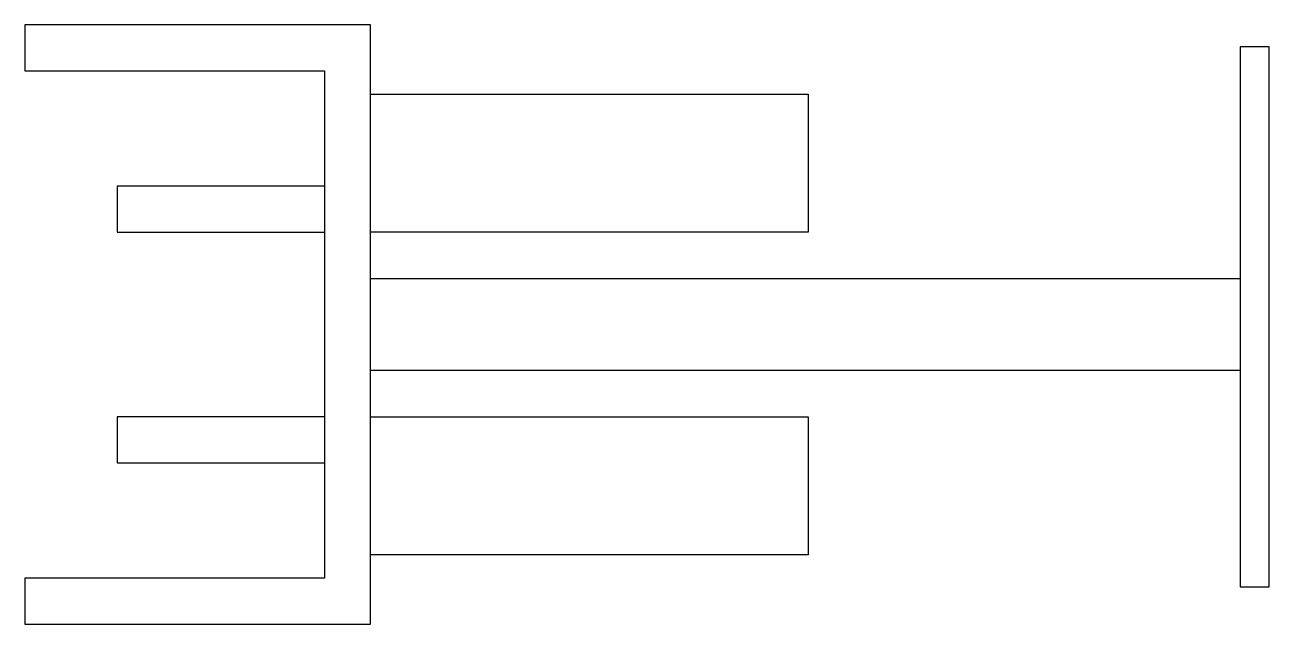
# Model space of a CAD drawing. Header units: millimetres. Extents: x 1385.579 to 1386.254, y 2692.823 to 2693.148.
import ezdxf

# ---------------------------------------------------------------- set-up
doc = ezdxf.new("R2010")
doc.units = ezdxf.units.MM
doc.header["$LTSCALE"] = 10
doc.layers.add('Equipam_fitness', color=1, linetype='Continuous')

msp = doc.modelspace()

# ---------------------------------------------------------------- linework, layer by layer
at = {"layer": 'Equipam_fitness'}
for p, q in [((1385.76663, 2693.14791), (1385.57913, 2693.14791)), ((1385.57913, 2693.14791), (1385.57913, 2693.12291)), ((1385.76663, 2692.82291), (1385.76663, 2693.14791)), ((1386.25427, 2693.13594), (1386.23856, 2693.13594)), ((1386.23856, 2693.13594), (1386.23856, 2692.84305)), ((1386.25427, 2692.84305), (1386.25427, 2693.13594)), ((1385.57913, 2693.12291), (1385.74163, 2693.12291)), ((1385.74163, 2693.12291), (1385.74163, 2692.84791)), ((1385.76663, 2693.11041), (1386.00413, 2693.11041)), ((1386.00413, 2693.11041), (1386.00413, 2693.03541)), ((1385.74163, 2693.06041), (1385.62913, 2693.06041)), ((1385.62913, 2693.06041), (1385.62913, 2693.03541)), ((1385.62913, 2693.03541), (1385.74163, 2693.03541)), ((1386.00413, 2693.03541), (1385.76663, 2693.03541)), ((1385.76663, 2693.01041), (1386.23856, 2693.01041)), ((1386.25413, 2693.01041), (1386.25413, 2692.96041)), ((1386.23856, 2692.96041), (1385.76663, 2692.96041)), ((1385.74163, 2692.93541), (1385.62913, 2692.93541)), ((1385.62913, 2692.93541), (1385.62913, 2692.91041)), ((1385.76663, 2692.93541), (1386.00413, 2692.93541)), ((1386.00413, 2692.93541), (1386.00413, 2692.86041)), ((1385.62913, 2692.91041), (1385.74163, 2692.91041)), ((1386.00413, 2692.86041), (1385.76663, 2692.86041)), ((1385.74163, 2692.84791), (1385.57913, 2692.84791)), ((1385.57913, 2692.84791), (1385.57913, 2692.82291)), ((1386.23856, 2692.84305), (1386.25427, 2692.84305)), ((1385.57913, 2692.82291), (1385.76663, 2692.82291))]:
    msp.add_line(p, q, dxfattribs=at)

doc.saveas('drawing.dxf')
